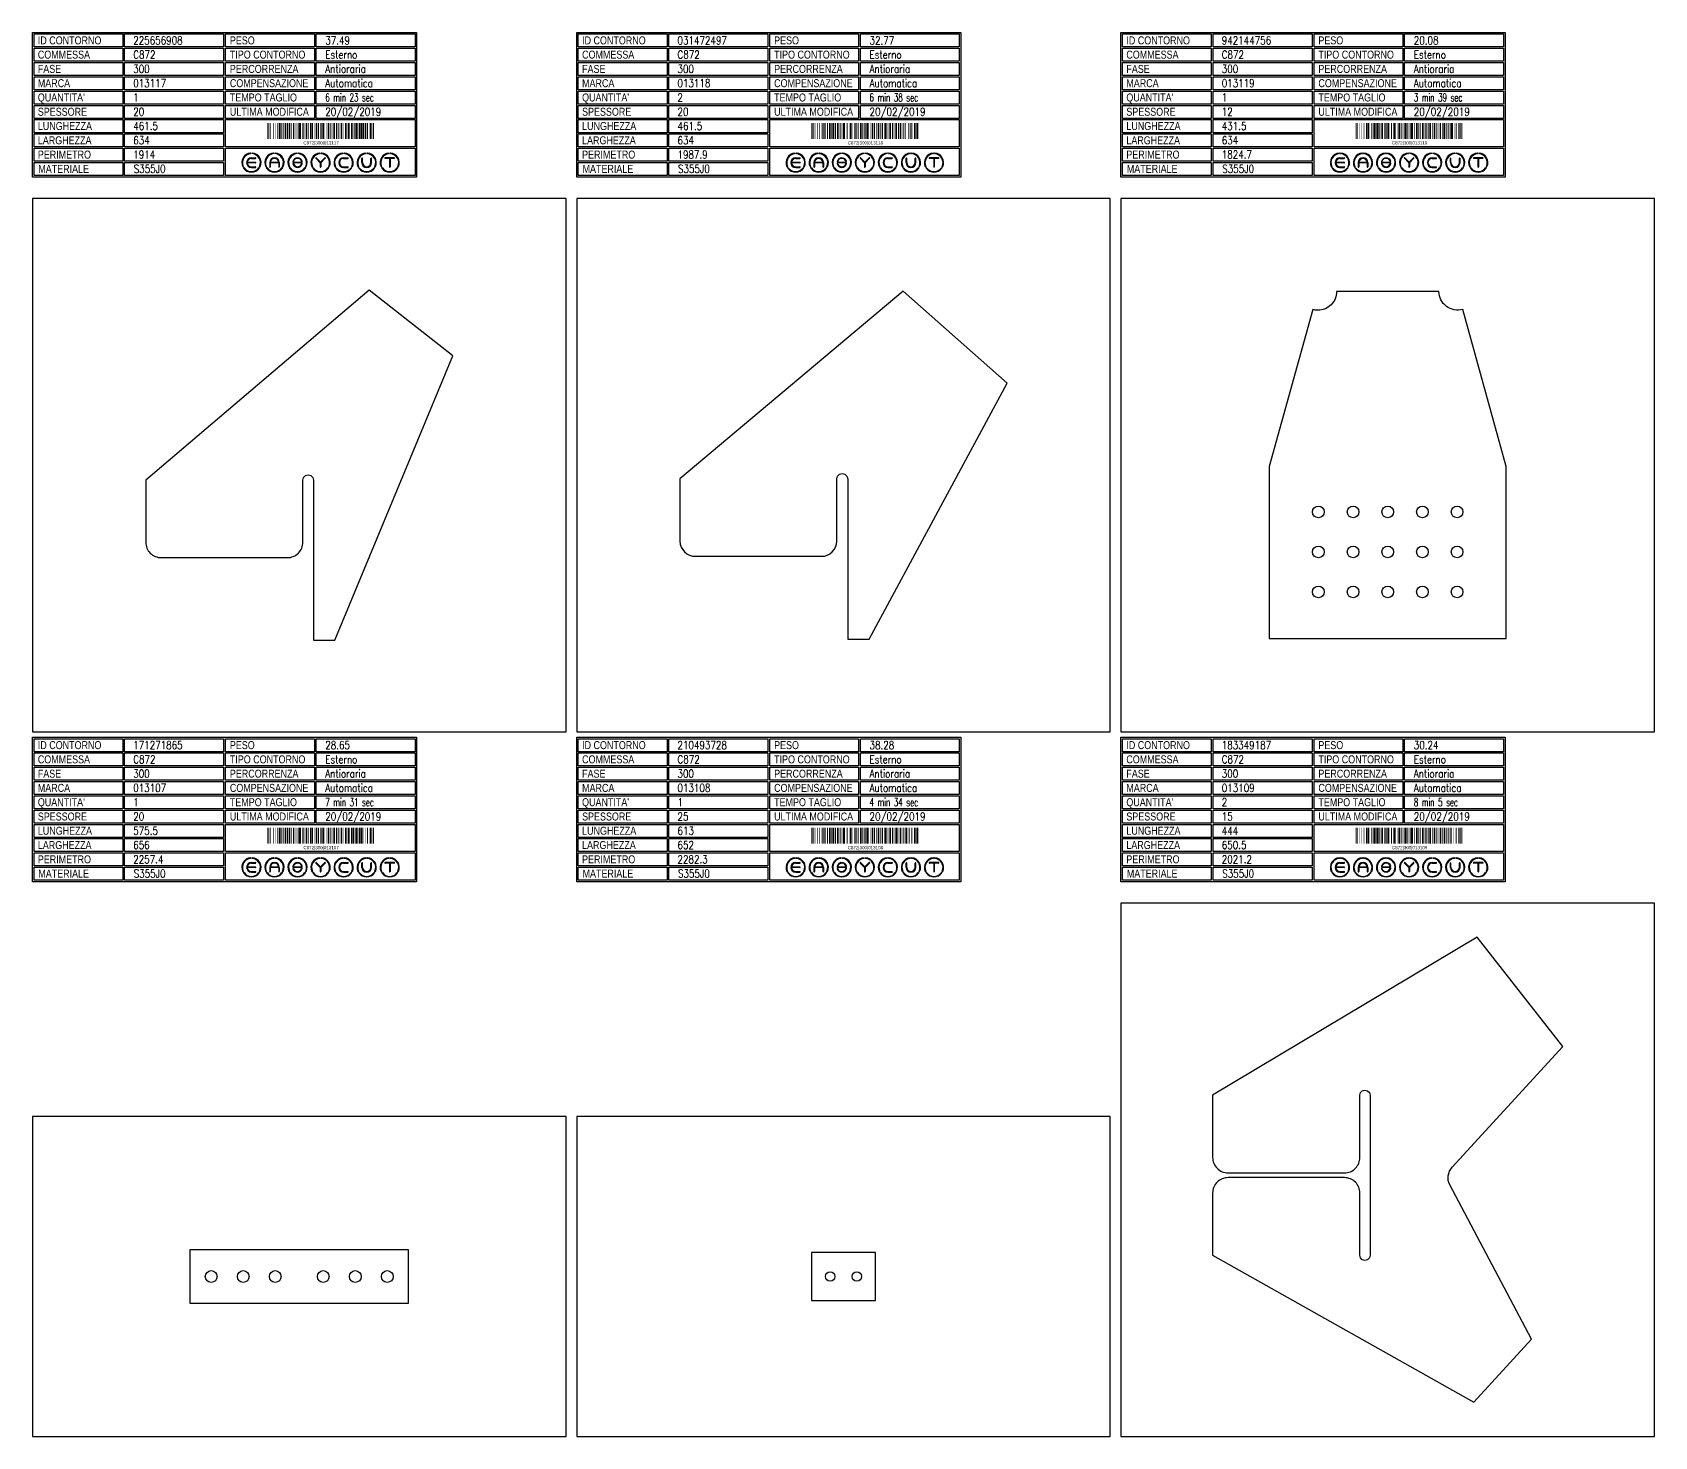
# Model space of a CAD drawing. Header units: millimetres. Extents: x 10000 to 55964, y 10000 to 31380.
# Drawn here: x 10000 to 13040, y 15365 to 17997 of the extents above; entities that cross this region are included whole.
import ezdxf
from ezdxf.enums import TextEntityAlignment as Align

# ---------------------------------------------------------------- set-up
doc = ezdxf.new("R2010")
doc.units = ezdxf.units.MM
doc.styles.add('EasyCutStyle', font='romans.shx', dxfattribs={"width": 0.8})
doc.styles.add('EasyCutStyle1', font='arial.ttf', dxfattribs={"width": 0.8})
doc.styles.get("Standard").update_dxf_attribs({"font": 'arial.ttf'})

# ---------------------------------------------------------------- blocks, each defined once
blk = doc.blocks.new('BlockShape01')
at = {"color": 253}
blk.add_lwpolyline([(0, 0), (720, 0), (720, -271), (0, -271)], close=True, dxfattribs=at)
at = {"color": 2}
for points in [[(3, -2.9), (169.3, -2.9), (169.3, -27.3), (3, -27.3)], [(3, -2.9), (169.3, -2.9), (169.3, -27.3), (3, -27.3)], [(3, -29.6), (169.3, -29.6), (169.3, -54), (3, -54)], [(361.9, -2.9), (528.3, -2.9), (528.3, -27.3), (361.9, -27.3)], [(361.9, -29.6), (528.3, -29.6), (528.3, -54), (361.9, -54)], [(3, -56.4), (169.3, -56.4), (169.3, -80.8), (3, -80.8)], [(361.9, -56.4), (528.3, -56.4), (528.3, -80.8), (361.9, -80.8)], [(3, -83.1), (169.3, -83.1), (169.3, -107.6), (3, -107.6)], [(361.9, -83.1), (528.3, -83.1), (528.3, -107.6), (361.9, -107.6)], [(3, -109.9), (169.3, -109.9), (169.3, -134.3), (3, -134.3)], [(361.9, -109.9), (528.3, -109.9), (528.3, -134.3), (361.9, -134.3)], [(3, -136.7), (169.3, -136.7), (169.3, -161.1), (3, -161.1)], [(361.9, -136.7), (528.3, -136.7), (528.3, -161.1), (361.9, -161.1)], [(3, -163.4), (169.3, -163.4), (169.3, -187.9), (3, -187.9)], [(3, -190.2), (169.3, -190.2), (169.3, -214.6), (3, -214.6)], [(3, -217), (169.3, -217), (169.3, -241.4), (3, -241.4)], [(3, -243.7), (169.3, -243.7), (169.3, -268.1), (3, -268.1)]]:
    blk.add_lwpolyline(points, close=True, dxfattribs=at)
at = {"color": 1}
for points in [[(172.7, -2.9), (358.1, -2.9), (358.1, -27.3), (172.7, -27.3)], [(172.7, -29.6), (358.1, -29.6), (358.1, -54), (172.7, -54)], [(531.6, -2.9), (717, -2.9), (717, -27.3), (531.6, -27.3)], [(531.6, -29.6), (717, -29.6), (717, -54), (531.6, -54)], [(172.7, -56.4), (358.1, -56.4), (358.1, -80.8), (172.7, -80.8)], [(531.6, -56.4), (717, -56.4), (717, -80.8), (531.6, -80.8)], [(172.7, -83.1), (358.1, -83.1), (358.1, -107.6), (172.7, -107.6)], [(531.6, -83.1), (717, -83.1), (717, -107.6), (531.6, -107.6)], [(172.7, -109.9), (358.1, -109.9), (358.1, -134.3), (172.7, -134.3)], [(531.6, -109.9), (717, -109.9), (717, -134.3), (531.6, -134.3)], [(172.7, -136.7), (358.1, -136.7), (358.1, -161.1), (172.7, -161.1)], [(531.6, -136.7), (717, -136.7), (717, -161.1), (531.6, -161.1)], [(172.7, -163.4), (358.1, -163.4), (358.1, -187.9), (172.7, -187.9)], [(361.9, -163.4), (717, -163.4), (717, -214.6), (361.9, -214.6)], [(172.7, -190.2), (358.1, -190.2), (358.1, -214.6), (172.7, -214.6)], [(172.7, -217), (358.1, -217), (358.1, -241.4), (172.7, -241.4)], [(361.9, -217), (717, -217), (717, -268.1), (361.9, -268.1)], [(172.7, -243.7), (358.1, -243.7), (358.1, -268.1), (172.7, -268.1)]]:
    blk.add_lwpolyline(points, close=True, dxfattribs=at)
at = {"color": 161, "style": 'EasyCutStyle1', "width": 0.8}
for s, p in [('ID CONTORNO', (10.1, -22.4)), ('PESO', (370, -22.4)), ('COMMESSA', (10.1, -49.1)), ('FASE', (10.1, -75.9)), ('TIPO CONTORNO', (370, -49.1)), ('PERCORRENZA', (370, -75.9)), ('MARCA', (10.1, -102.6)), ('COMPENSAZIONE', (370, -102.6)), ("QUANTITA'", (10.1, -129.4)), ('TEMPO TAGLIO', (370, -129.4)), ('SPESSORE', (10.1, -156.2)), ('ULTIMA MODIFICA', (370, -156.2)), ('LUNGHEZZA', (10.1, -182.9)), ('LARGHEZZA', (10.1, -209.7)), ('PERIMETRO', (10.1, -236.5)), ('MATERIALE', (11, -263.2))]:
    blk.add_text(s, height=15, dxfattribs=at).set_placement(p)
at = {"style": 'EasyCutStyle'}
for tag, p, width in [('IDSHAPE', (188.9, -22.4), 0.8), ('WEIGTHSHAPE', (548.8, -22.4), 0.8), ('ORDERSHAPE', (188.9, -49.1), 0.8), ('TYPESHAPE', (548.8, -49.1), 0.8), ('PHASESHAPE', (188.9, -75.9), 0.8), ('MKSHAPE', (188.9, -102.6), 0.8), ('JOUSHAPE', (548.8, -75.9), 0.8), ('COMPSHAPE', (548.8, -102.6), 0.8), ('QTASHAPE', (188.9, -129.4), 0.8), ('TIMECUTSHAPE', (548.8, -129.4), 0.65), ('TKSHAPE', (188.9, -156.2), 0.8), ('LASTMODIFYSHAPE', (548.8, -156.2), 0.8), ('LENGTHSHAPE', (188.9, -182.9), 0.8), ('HEIGHTSHAPE', (188.9, -209.7), 0.8), ('PERIMETERSHAPE', (188.9, -236.5), 0.8), ('MATSHAPE', (189.8, -263.2), 0.8)]:
    blk.add_attdef(tag, p, '', height=15, dxfattribs=dict(at, width=width))
blk = doc.blocks.new('Logo')
for color, points in [(140, [(-144.9, -7.2, -1), (-145.9, -7.6, -0.520567), (-131.2, 17.9, -1), (-131.1, 16.9, 0.520567)]), (256, [(-121.7, 0.5), (-137.5, 0.5, -0.394366), (-129.6, 7.9), (-121.7, 7.9, 1), (-121.7, 9), (-129.6, 9, 1), (-129.6, -9), (-121.7, -9, 1), (-121.7, -7.9), (-129.6, -7.9, -0.394366), (-137.5, -0.5), (-121.7, -0.5, 1)]), (140, [(-114.3, -7.2, 1), (-113.3, -7.6, 0.520567), (-128, 17.9, 0.916853), (-128.2, 16.9, 0.043377), (-128.1, 16.9, -0.520567)]), (140, [(-101.7, -7.2, -1), (-102.7, -7.6, -0.520567), (-88, 17.9, -1), (-87.9, 16.9, 0.520567)]), (140, [(-71.1, -7.2, 1), (-70.1, -7.6, 0.520567), (-84.8, 17.9, 1), (-84.9, 16.9, -0.520567)]), (140, [(-58.5, -7.2, -1), (-59.5, -7.6, -0.520567), (-44.8, 17.9, -1), (-44.7, 16.9, 0.520567)]), (256, [(-36.6, -0.5, -0.486114), (-35.5, -1.9, -0.776377), (-50.9, -2, 1), (-51.9, -2.3, 0.776377), (-34.5, -2.1, 0.486114), (-36.6, 0.5), (-49.8, 0.5, -0.486114), (-50.9, 1.9, -0.776377), (-35.5, 2, 1), (-34.5, 2.3, 0.776377), (-51.9, 2.1, 0.486114), (-49.8, -0.5)]), (140, [(-27.9, -7.2, 1), (-26.9, -7.6, 0.520567), (-41.6, 17.9, 1), (-41.7, 16.9, -0.520567)]), (140, [(-15.3, -7.2, -1), (-16.3, -7.6, -0.520567), (-1.6, 17.9, -1), (-1.5, 16.9, 0.520567)]), (256, [(0, 0.8), (-8.1, 8.8, 1), (-8.8, 8.1), (-0.5, -0.2), (-0.5, -7.9, 1), (0.5, -7.9), (0.5, -0.2), (8.8, 8.1, 1), (8.1, 8.8)]), (140, [(15.3, -7.2, 1), (16.3, -7.6, 0.520567), (1.6, 17.9, 1), (1.5, 16.9, -0.520567)]), (140, [(27.9, -7.2, -1), (26.9, -7.6, -0.520567), (41.6, 17.9, -1), (41.7, 16.9, 0.520567)]), (256, [(43.2, -9), (51.1, -9, 1), (51.1, -7.9), (43.2, -7.9, -1), (43.2, 7.9), (51.1, 7.9, 1), (51.1, 9), (43.2, 9, 1)]), (140, [(58.5, -7.2, 1), (59.5, -7.6, 0.520567), (44.8, 17.9, 1), (44.7, 16.9, -0.520567)]), (140, [(71.1, -7.2, -1), (70.1, -7.6, -0.520567), (84.8, 17.9, -1), (84.9, 16.9, 0.520567)]), (256, [(78.5, 0), (78.5, 7.9, 1), (77.4, 7.9), (77.4, 0, 1), (95.4, 0), (95.4, 7.9, 1), (94.3, 7.9), (94.3, 0, -1)]), (140, [(101.7, -7.2, 1), (102.7, -7.6, 0.520567), (88, 17.9, 1), (87.9, 16.9, -0.520567)]), (140, [(114.3, -7.2, -1), (113.3, -7.6, -0.520567), (128, 17.9, -1), (128.1, 16.9, 0.520567)]), (256, [(121.1, 9, 1), (121.1, 7.9), (129.1, 7.9), (129.1, -7.9, 1), (130.1, -7.9), (130.1, 7.9), (138.1, 7.9, 1), (138.1, 9)]), (140, [(144.9, -7.2, 1), (145.9, -7.6, 0.520567), (131.2, 17.9, 1), (131.1, 16.9, -0.520567)]), (140, [(-114.9, -10.3, 1), (-115.7, -9.7, -0.520567), (-143.5, -9.7, 1), (-144.3, -10.3, 0.520567)]), (140, [(-71.7, -10.3, 1), (-72.5, -9.7, -0.520567), (-100.3, -9.7, 1), (-101.1, -10.3, 0.520567)]), (140, [(-28.5, -10.3, 1), (-29.3, -9.7, -0.520567), (-57.1, -9.7, 1), (-57.9, -10.3, 0.520567)]), (140, [(14.7, -10.3, 1), (13.9, -9.7, -0.520567), (-13.9, -9.7, 1), (-14.7, -10.3, 0.520567)]), (140, [(57.9, -10.3, 1), (57.1, -9.7, -0.520567), (29.3, -9.7, 1), (28.5, -10.3, 0.520567)]), (140, [(101.1, -10.3, 1), (100.3, -9.7, -0.520567), (72.5, -9.7, 1), (71.7, -10.3, 0.520567)]), (140, [(144.3, -10.3, 1), (143.5, -9.7, -0.520567), (115.7, -9.7, 1), (114.9, -10.3, 0.520567)])]:
    blk.add_hatch(color=color).paths.add_polyline_path(points)
h = blk.add_hatch(color=256)
h.paths.add_polyline_path([(-78.5, -0.5), (-78.5, -7.9, 1), (-77.4, -7.9), (-77.4, 0, 1), (-95.4, 0), (-95.4, -7.9, 1), (-94.3, -7.9), (-94.3, -0.5)])
h.paths.add_polyline_path([(-94.3, 0.5, -0.933992), (-78.5, 0.5)], flags=16)
for p, q in [((-121.7, 0.5), (-137.5, 0.5)), ((-129.6, 9), (-121.7, 9)), ((-129.6, 7.9), (-121.7, 7.9)), ((-95.4, 0), (-95.4, -7.9)), ((-78.5, 0.5), (-94.3, 0.5)), ((-77.4, 0), (-77.4, -7.9)), ((-36.6, 0.5), (-49.8, 0.5)), ((-0.5, -0.2), (-8.8, 8.1)), ((0, 0.8), (-8.1, 8.8)), ((0, 0.8), (8.1, 8.8)), ((0.5, -0.2), (8.8, 8.1)), ((43.2, 9), (51.1, 9)), ((43.2, 7.9), (51.1, 7.9)), ((77.4, 0), (77.4, 7.9)), ((78.5, 0), (78.5, 7.9)), ((94.3, 0), (94.3, 7.9)), ((95.4, 0), (95.4, 7.9)), ((138.1, 9), (121.1, 9)), ((129.1, 7.9), (121.1, 7.9)), ((129.1, 7.9), (129.1, -7.9)), ((130.1, 7.9), (130.1, -7.9)), ((138.1, 7.9), (130.1, 7.9)), ((-121.7, -0.5), (-137.5, -0.5)), ((-129.6, -7.9), (-121.7, -7.9)), ((-129.6, -9), (-121.7, -9)), ((-94.3, -0.5), (-94.3, -7.9)), ((-78.5, -0.5), (-94.3, -0.5)), ((-78.5, -0.5), (-78.5, -7.9)), ((-36.6, -0.5), (-49.8, -0.5)), ((-0.5, -0.2), (-0.5, -7.9)), ((0.5, -0.2), (0.5, -7.9)), ((43.2, -7.9), (51.1, -7.9)), ((43.2, -9), (51.1, -9))]:
    blk.add_line(p, q)
at = {"color": 140}
for centre, radius, start, end in [((-129.6, 0), 18, 95, 205), ((-129.6, 0), 16.9, 95, 205), ((-131.1, 17.4), 0.54, 275, 95), ((-128.1, 17.4), 0.54, 85, 265), ((-129.6, 0), 16.9, 335, 85), ((-129.6, 0), 18, 335, 85), ((-86.4, 0), 18, 95, 205), ((-86.4, 0), 16.9, 95, 205), ((-87.9, 17.4), 0.54, 275, 95), ((-84.9, 17.4), 0.54, 85, 265), ((-86.4, 0), 16.9, 335, 85), ((-86.4, 0), 18, 335, 85), ((-43.2, 0), 18, 95, 205), ((-43.2, 0), 16.9, 95, 205), ((-44.7, 17.4), 0.54, 275, 95), ((-41.7, 17.4), 0.54, 85, 265), ((-43.2, 0), 16.9, 335, 85), ((-43.2, 0), 18, 335, 85), ((0, 0), 18, 95, 205), ((0, 0), 16.9, 95, 205), ((-1.5, 17.4), 0.54, 275, 95), ((1.5, 17.4), 0.54, 85, 265), ((0, 0), 16.9, 335, 85), ((0, 0), 18, 335, 85), ((43.2, 0), 18, 95, 205), ((43.2, 0), 16.9, 95, 205), ((41.7, 17.4), 0.54, 275, 95), ((44.7, 17.4), 0.54, 85, 265), ((43.2, 0), 16.9, 335, 85), ((43.2, 0), 18, 335, 85), ((86.4, 0), 18, 95, 205), ((86.4, 0), 16.9, 95, 205), ((84.9, 17.4), 0.54, 275, 95), ((87.9, 17.4), 0.54, 85, 265), ((86.4, 0), 16.9, 335, 85), ((86.4, 0), 18, 335, 85), ((129.6, 0), 18, 95, 205), ((129.6, 0), 16.9, 95, 205), ((128.1, 17.4), 0.54, 275, 95), ((131.1, 17.4), 0.54, 85, 265), ((129.6, 0), 16.9, 335, 85), ((129.6, 0), 18, 335, 85), ((-145.4, -7.4), 0.54, 205, 25), ((-143.9, -10), 0.54, 35, 215), ((-129.6, 0), 18, 215, 325), ((-129.6, 0), 16.9, 215, 325), ((-115.3, -10), 0.54, 325, 145), ((-113.8, -7.4), 0.54, 155, 335), ((-102.2, -7.4), 0.54, 205, 25), ((-100.7, -10), 0.54, 35, 215), ((-86.4, 0), 18, 215, 325), ((-86.4, 0), 16.9, 215, 325), ((-72.1, -10), 0.54, 325, 145), ((-70.6, -7.4), 0.54, 155, 335), ((-59, -7.4), 0.54, 205, 25), ((-57.5, -10), 0.54, 35, 215), ((-43.2, 0), 18, 215, 325), ((-43.2, 0), 16.9, 215, 325), ((-28.9, -10), 0.54, 325, 145), ((-27.4, -7.4), 0.54, 155, 335), ((-15.8, -7.4), 0.54, 205, 25), ((-14.3, -10), 0.54, 35, 215), ((0, 0), 18, 215, 325), ((0, 0), 16.9, 215, 325), ((14.3, -10), 0.54, 325, 145), ((15.8, -7.4), 0.54, 155, 335), ((27.4, -7.4), 0.54, 205, 25), ((28.9, -10), 0.54, 35, 215), ((43.2, 0), 18, 215, 325), ((43.2, 0), 16.9, 215, 325), ((57.5, -10), 0.54, 325, 145), ((59, -7.4), 0.54, 155, 335), ((70.6, -7.4), 0.54, 205, 25), ((72.1, -10), 0.54, 35, 215), ((86.4, 0), 18, 215, 325), ((86.4, 0), 16.9, 215, 325), ((100.7, -10), 0.54, 325, 145), ((102.2, -7.4), 0.54, 155, 335), ((113.8, -7.4), 0.54, 205, 25), ((115.3, -10), 0.54, 35, 215), ((129.6, 0), 18, 215, 325), ((129.6, 0), 16.9, 215, 325), ((143.9, -10), 0.54, 325, 145), ((145.4, -7.4), 0.54, 155, 335)]:
    blk.add_arc(centre, radius, start, end, dxfattribs=at)
for centre, radius, start, end in [((-129.6, 0), 9, 90, 270), ((-129.6, 0), 7.92, 90, 176.0904), ((-121.7, 8.5), 0.54, 270, 90), ((-121.7, 0), 0.54, 270, 90), ((-86.4, 0), 9, 0, 180), ((-86.4, 0), 7.92, 3.9096, 176.0904), ((-49.8, 1.6), 2.16, 166.2998, 270), ((-43.2, 0), 9, 15, 166.2998), ((-43.2, 0), 7.92, 15, 166.2998), ((-49.8, 1.6), 1.08, 166.2998, 270), ((-36.6, -1.6), 2.16, 346.2998, 90), ((-35, 2.2), 0.54, 195, 15), ((-8.5, 8.5), 0.54, 45, 225), ((8.5, 8.5), 0.54, 315, 135), ((43.2, 0), 9, 90, 270), ((43.2, 0), 7.92, 90, 270), ((51.1, 8.5), 0.54, 270, 90), ((77.9, 7.9), 0.54, 0, 180), ((86.4, 0), 9, 180, 0), ((86.4, 0), 7.92, 180, 0), ((94.9, 7.9), 0.54, 0, 180), ((121.1, 8.5), 0.54, 90, 270), ((138.1, 8.5), 0.54, 270, 90), ((-129.6, 0), 7.92, 183.9096, 270), ((-121.7, -8.5), 0.54, 270, 90), ((-94.9, -7.9), 0.54, 180, 0), ((-77.9, -7.9), 0.54, 180, 0), ((-51.4, -2.2), 0.54, 15, 195), ((-43.2, 0), 9, 195, 346.2998), ((-43.2, 0), 7.92, 195, 346.2998), ((-36.6, -1.6), 1.08, 346.2998, 90), ((0, -7.9), 0.54, 180, 0), ((51.1, -8.5), 0.54, 270, 90), ((129.6, -7.9), 0.54, 180, 0)]:
    blk.add_arc(centre, radius, start, end)
blk = doc.blocks.new('171271865_128', base_point=(327.75, -392))
at = {"linetype": 'Continuous'}
for points, const_width in [([(328.75, -392), (328.75, -362)], 2), ([(331.25, -392), (331.25, -362)], 1), ([(334.25, -392), (334.25, -362)], 1), ([(339.25, -392), (339.25, -362)], 1), ([(343.25, -392), (343.25, -362)], 1), ([(347.75, -392), (347.75, -362)], 2), ([(351.25, -392), (351.25, -362)], 3), ([(354.25, -392), (354.25, -362)], 1), ([(357.75, -392), (357.75, -362)], 2), ([(362.25, -392), (362.25, -362)], 3), ([(365.75, -392), (365.75, -362)], 2), ([(369.25, -392), (369.25, -362)], 3), ([(372.75, -392), (372.75, -362)], 2), ([(377.25, -392), (377.25, -362)], 3), ([(381.25, -392), (381.25, -362)], 1), ([(383.25, -392), (383.25, -362)], 1), ([(385.25, -392), (385.25, -362)], 1), ([(388.75, -392), (388.75, -362)], 4), ([(394.75, -392), (394.75, -362)], 2), ([(398.25, -392), (398.25, -362)], 1), ([(401.25, -392), (401.25, -362)], 3), ([(405.25, -392), (405.25, -362)], 1), ([(409.25, -392), (409.25, -362)], 3), ([(412.75, -392), (412.75, -362)], 2), ([(416.25, -392), (416.25, -362)], 1), ([(420.25, -392), (420.25, -362)], 3), ([(423.75, -392), (423.75, -362)], 2), ([(427.25, -392), (427.25, -362)], 1), ([(429.25, -392), (429.25, -362)], 1), ([(432.75, -392), (432.75, -362)], 4), ([(438.25, -392), (438.25, -362)], 1), ([(442.25, -392), (442.25, -362)], 3), ([(445.75, -392), (445.75, -362)], 2), ([(449.25, -392), (449.25, -362)], 1), ([(453.25, -392), (453.25, -362)], 3), ([(457.75, -392), (457.75, -362)], 2), ([(460.75, -392), (460.75, -362)], 2), ([(464.25, -392), (464.25, -362)], 1), ([(467.25, -392), (467.25, -362)], 3), ([(471.25, -392), (471.25, -362)], 1), ([(475.25, -392), (475.25, -362)], 3), ([(479.75, -392), (479.75, -362)], 2), ([(482.25, -392), (482.25, -362)], 1), ([(486.25, -392), (486.25, -362)], 3), ([(489.75, -392), (489.75, -362)], 2), ([(494.25, -392), (494.25, -362)], 3), ([(497.75, -392), (497.75, -362)], 2), ([(501.25, -392), (501.25, -362)], 3), ([(504.75, -392), (504.75, -362)], 2), ([(507.25, -392), (507.25, -362)], 1), ([(511.25, -392), (511.25, -362)], 1), ([(515.75, -392), (515.75, -362)], 2), ([(521.25, -392), (521.25, -362)], 3), ([(524.25, -392), (524.25, -362)], 1), ([(526.75, -392), (526.75, -362)], 2)]:
    blk.add_lwpolyline(points, dxfattribs=dict(at, const_width=const_width))
blk.add_text('C872|300|013107', height=6).set_placement((428.75, -402.5), align=Align.CENTER)
blk = doc.blocks.new('210493728_128', base_point=(346.5, -394))
at = {"linetype": 'Continuous'}
for points, const_width in [([(347.5, -394), (347.5, -364)], 2), ([(350, -394), (350, -364)], 1), ([(353, -394), (353, -364)], 1), ([(358, -394), (358, -364)], 1), ([(362, -394), (362, -364)], 1), ([(366.5, -394), (366.5, -364)], 2), ([(370, -394), (370, -364)], 3), ([(373, -394), (373, -364)], 1), ([(376.5, -394), (376.5, -364)], 2), ([(381, -394), (381, -364)], 3), ([(384.5, -394), (384.5, -364)], 2), ([(388, -394), (388, -364)], 3), ([(391.5, -394), (391.5, -364)], 2), ([(396, -394), (396, -364)], 3), ([(400, -394), (400, -364)], 1), ([(402, -394), (402, -364)], 1), ([(404, -394), (404, -364)], 1), ([(407.5, -394), (407.5, -364)], 4), ([(413.5, -394), (413.5, -364)], 2), ([(417, -394), (417, -364)], 1), ([(420, -394), (420, -364)], 3), ([(424, -394), (424, -364)], 1), ([(428, -394), (428, -364)], 3), ([(431.5, -394), (431.5, -364)], 2), ([(435, -394), (435, -364)], 1), ([(439, -394), (439, -364)], 3), ([(442.5, -394), (442.5, -364)], 2), ([(446, -394), (446, -364)], 1), ([(448, -394), (448, -364)], 1), ([(451.5, -394), (451.5, -364)], 4), ([(457, -394), (457, -364)], 1), ([(461, -394), (461, -364)], 3), ([(464.5, -394), (464.5, -364)], 2), ([(468, -394), (468, -364)], 1), ([(472, -394), (472, -364)], 3), ([(476.5, -394), (476.5, -364)], 2), ([(479.5, -394), (479.5, -364)], 2), ([(483, -394), (483, -364)], 1), ([(486, -394), (486, -364)], 3), ([(490, -394), (490, -364)], 1), ([(494, -394), (494, -364)], 3), ([(498.5, -394), (498.5, -364)], 2), ([(501, -394), (501, -364)], 1), ([(505, -394), (505, -364)], 3), ([(508.5, -394), (508.5, -364)], 2), ([(513, -394), (513, -364)], 3), ([(516, -394), (516, -364)], 1), ([(519.5, -394), (519.5, -364)], 2), ([(524, -394), (524, -364)], 3), ([(527, -394), (527, -364)], 1), ([(529.5, -394), (529.5, -364)], 2), ([(534.5, -394), (534.5, -364)], 2), ([(540, -394), (540, -364)], 3), ([(543, -394), (543, -364)], 1), ([(545.5, -394), (545.5, -364)], 2)]:
    blk.add_lwpolyline(points, dxfattribs=dict(at, const_width=const_width))
blk.add_text('C872|300|013108', height=6).set_placement((447.5, -404.5), align=Align.CENTER)
blk = doc.blocks.new('183349187_128', base_point=(262, -394.75))
at = {"linetype": 'Continuous'}
for points, const_width in [([(263, -394.75), (263, -364.75)], 2), ([(265.5, -394.75), (265.5, -364.75)], 1), ([(268.5, -394.75), (268.5, -364.75)], 1), ([(273.5, -394.75), (273.5, -364.75)], 1), ([(277.5, -394.75), (277.5, -364.75)], 1), ([(282, -394.75), (282, -364.75)], 2), ([(285.5, -394.75), (285.5, -364.75)], 3), ([(288.5, -394.75), (288.5, -364.75)], 1), ([(292, -394.75), (292, -364.75)], 2), ([(296.5, -394.75), (296.5, -364.75)], 3), ([(300, -394.75), (300, -364.75)], 2), ([(303.5, -394.75), (303.5, -364.75)], 3), ([(307, -394.75), (307, -364.75)], 2), ([(311.5, -394.75), (311.5, -364.75)], 3), ([(315.5, -394.75), (315.5, -364.75)], 1), ([(317.5, -394.75), (317.5, -364.75)], 1), ([(319.5, -394.75), (319.5, -364.75)], 1), ([(323, -394.75), (323, -364.75)], 4), ([(329, -394.75), (329, -364.75)], 2), ([(332.5, -394.75), (332.5, -364.75)], 1), ([(335.5, -394.75), (335.5, -364.75)], 3), ([(339.5, -394.75), (339.5, -364.75)], 1), ([(343.5, -394.75), (343.5, -364.75)], 3), ([(347, -394.75), (347, -364.75)], 2), ([(350.5, -394.75), (350.5, -364.75)], 1), ([(354.5, -394.75), (354.5, -364.75)], 3), ([(358, -394.75), (358, -364.75)], 2), ([(361.5, -394.75), (361.5, -364.75)], 1), ([(363.5, -394.75), (363.5, -364.75)], 1), ([(367, -394.75), (367, -364.75)], 4), ([(372.5, -394.75), (372.5, -364.75)], 1), ([(376.5, -394.75), (376.5, -364.75)], 3), ([(380, -394.75), (380, -364.75)], 2), ([(383.5, -394.75), (383.5, -364.75)], 1), ([(387.5, -394.75), (387.5, -364.75)], 3), ([(392, -394.75), (392, -364.75)], 2), ([(395, -394.75), (395, -364.75)], 2), ([(398.5, -394.75), (398.5, -364.75)], 1), ([(401.5, -394.75), (401.5, -364.75)], 3), ([(405.5, -394.75), (405.5, -364.75)], 1), ([(409.5, -394.75), (409.5, -364.75)], 3), ([(414, -394.75), (414, -364.75)], 2), ([(416.5, -394.75), (416.5, -364.75)], 1), ([(420.5, -394.75), (420.5, -364.75)], 3), ([(424, -394.75), (424, -364.75)], 2), ([(428.5, -394.75), (428.5, -364.75)], 3), ([(432.5, -394.75), (432.5, -364.75)], 1), ([(435, -394.75), (435, -364.75)], 2), ([(438.5, -394.75), (438.5, -364.75)], 1), ([(441, -394.75), (441, -364.75)], 2), ([(444.5, -394.75), (444.5, -364.75)], 1), ([(450, -394.75), (450, -364.75)], 2), ([(455.5, -394.75), (455.5, -364.75)], 3), ([(458.5, -394.75), (458.5, -364.75)], 1), ([(461, -394.75), (461, -364.75)], 2)]:
    blk.add_lwpolyline(points, dxfattribs=dict(at, const_width=const_width))
blk.add_text('C872|300|013109', height=6).set_placement((363, -405.25), align=Align.CENTER)
blk = doc.blocks.new('225656908_128', base_point=(270.75, -403))
at = {"linetype": 'Continuous'}
for points, const_width in [([(271.75, -403), (271.75, -373)], 2), ([(274.25, -403), (274.25, -373)], 1), ([(277.25, -403), (277.25, -373)], 1), ([(282.25, -403), (282.25, -373)], 1), ([(286.25, -403), (286.25, -373)], 1), ([(290.75, -403), (290.75, -373)], 2), ([(294.25, -403), (294.25, -373)], 3), ([(297.25, -403), (297.25, -373)], 1), ([(300.75, -403), (300.75, -373)], 2), ([(305.25, -403), (305.25, -373)], 3), ([(308.75, -403), (308.75, -373)], 2), ([(312.25, -403), (312.25, -373)], 3), ([(315.75, -403), (315.75, -373)], 2), ([(320.25, -403), (320.25, -373)], 3), ([(324.25, -403), (324.25, -373)], 1), ([(326.25, -403), (326.25, -373)], 1), ([(328.25, -403), (328.25, -373)], 1), ([(331.75, -403), (331.75, -373)], 4), ([(337.75, -403), (337.75, -373)], 2), ([(341.25, -403), (341.25, -373)], 1), ([(344.25, -403), (344.25, -373)], 3), ([(348.25, -403), (348.25, -373)], 1), ([(352.25, -403), (352.25, -373)], 3), ([(355.75, -403), (355.75, -373)], 2), ([(359.25, -403), (359.25, -373)], 1), ([(363.25, -403), (363.25, -373)], 3), ([(366.75, -403), (366.75, -373)], 2), ([(370.25, -403), (370.25, -373)], 1), ([(372.25, -403), (372.25, -373)], 1), ([(375.75, -403), (375.75, -373)], 4), ([(381.25, -403), (381.25, -373)], 1), ([(385.25, -403), (385.25, -373)], 3), ([(388.75, -403), (388.75, -373)], 2), ([(392.25, -403), (392.25, -373)], 1), ([(396.25, -403), (396.25, -373)], 3), ([(400.75, -403), (400.75, -373)], 2), ([(403.75, -403), (403.75, -373)], 2), ([(407.25, -403), (407.25, -373)], 1), ([(410.25, -403), (410.25, -373)], 3), ([(414.25, -403), (414.25, -373)], 1), ([(418.25, -403), (418.25, -373)], 3), ([(422.75, -403), (422.75, -373)], 2), ([(425.25, -403), (425.25, -373)], 1), ([(429.25, -403), (429.25, -373)], 3), ([(433.75, -403), (433.75, -373)], 2), ([(437.25, -403), (437.25, -373)], 3), ([(440.75, -403), (440.75, -373)], 2), ([(444.25, -403), (444.25, -373)], 3), ([(447.75, -403), (447.75, -373)], 2), ([(451.25, -403), (451.25, -373)], 3), ([(455.25, -403), (455.25, -373)], 3), ([(458.75, -403), (458.75, -373)], 2), ([(464.25, -403), (464.25, -373)], 3), ([(467.25, -403), (467.25, -373)], 1), ([(469.75, -403), (469.75, -373)], 2)]:
    blk.add_lwpolyline(points, dxfattribs=dict(at, const_width=const_width))
blk.add_text('C872|300|013117', height=6).set_placement((371.75, -413.5), align=Align.CENTER)
blk = doc.blocks.new('031472497_128', base_point=(270.75, -403))
at = {"linetype": 'Continuous'}
for points, const_width in [([(271.75, -403), (271.75, -373)], 2), ([(274.25, -403), (274.25, -373)], 1), ([(277.25, -403), (277.25, -373)], 1), ([(282.25, -403), (282.25, -373)], 1), ([(286.25, -403), (286.25, -373)], 1), ([(290.75, -403), (290.75, -373)], 2), ([(294.25, -403), (294.25, -373)], 3), ([(297.25, -403), (297.25, -373)], 1), ([(300.75, -403), (300.75, -373)], 2), ([(305.25, -403), (305.25, -373)], 3), ([(308.75, -403), (308.75, -373)], 2), ([(312.25, -403), (312.25, -373)], 3), ([(315.75, -403), (315.75, -373)], 2), ([(320.25, -403), (320.25, -373)], 3), ([(324.25, -403), (324.25, -373)], 1), ([(326.25, -403), (326.25, -373)], 1), ([(328.25, -403), (328.25, -373)], 1), ([(331.75, -403), (331.75, -373)], 4), ([(337.75, -403), (337.75, -373)], 2), ([(341.25, -403), (341.25, -373)], 1), ([(344.25, -403), (344.25, -373)], 3), ([(348.25, -403), (348.25, -373)], 1), ([(352.25, -403), (352.25, -373)], 3), ([(355.75, -403), (355.75, -373)], 2), ([(359.25, -403), (359.25, -373)], 1), ([(363.25, -403), (363.25, -373)], 3), ([(366.75, -403), (366.75, -373)], 2), ([(370.25, -403), (370.25, -373)], 1), ([(372.25, -403), (372.25, -373)], 1), ([(375.75, -403), (375.75, -373)], 4), ([(381.25, -403), (381.25, -373)], 1), ([(385.25, -403), (385.25, -373)], 3), ([(388.75, -403), (388.75, -373)], 2), ([(392.25, -403), (392.25, -373)], 1), ([(396.25, -403), (396.25, -373)], 3), ([(400.75, -403), (400.75, -373)], 2), ([(403.75, -403), (403.75, -373)], 2), ([(407.25, -403), (407.25, -373)], 1), ([(410.25, -403), (410.25, -373)], 3), ([(414.25, -403), (414.25, -373)], 1), ([(418.25, -403), (418.25, -373)], 3), ([(422.75, -403), (422.75, -373)], 2), ([(425.25, -403), (425.25, -373)], 1), ([(429.25, -403), (429.25, -373)], 3), ([(433.75, -403), (433.75, -373)], 2), ([(437.25, -403), (437.25, -373)], 3), ([(440.25, -403), (440.25, -373)], 1), ([(443.75, -403), (443.75, -373)], 2), ([(447.25, -403), (447.25, -373)], 1), ([(452.25, -403), (452.25, -373)], 1), ([(455.75, -403), (455.75, -373)], 2), ([(458.75, -403), (458.75, -373)], 2), ([(464.25, -403), (464.25, -373)], 3), ([(467.25, -403), (467.25, -373)], 1), ([(469.75, -403), (469.75, -373)], 2)]:
    blk.add_lwpolyline(points, dxfattribs=dict(at, const_width=const_width))
blk.add_text('C872|300|013118', height=6).set_placement((371.75, -413.5), align=Align.CENTER)
blk = doc.blocks.new('942144756_128', base_point=(255.75, -403))
at = {"linetype": 'Continuous'}
for points, const_width in [([(256.75, -403), (256.75, -373)], 2), ([(259.25, -403), (259.25, -373)], 1), ([(262.25, -403), (262.25, -373)], 1), ([(267.25, -403), (267.25, -373)], 1), ([(271.25, -403), (271.25, -373)], 1), ([(275.75, -403), (275.75, -373)], 2), ([(279.25, -403), (279.25, -373)], 3), ([(282.25, -403), (282.25, -373)], 1), ([(285.75, -403), (285.75, -373)], 2), ([(290.25, -403), (290.25, -373)], 3), ([(293.75, -403), (293.75, -373)], 2), ([(297.25, -403), (297.25, -373)], 3), ([(300.75, -403), (300.75, -373)], 2), ([(305.25, -403), (305.25, -373)], 3), ([(309.25, -403), (309.25, -373)], 1), ([(311.25, -403), (311.25, -373)], 1), ([(313.25, -403), (313.25, -373)], 1), ([(316.75, -403), (316.75, -373)], 4), ([(322.75, -403), (322.75, -373)], 2), ([(326.25, -403), (326.25, -373)], 1), ([(329.25, -403), (329.25, -373)], 3), ([(333.25, -403), (333.25, -373)], 1), ([(337.25, -403), (337.25, -373)], 3), ([(340.75, -403), (340.75, -373)], 2), ([(344.25, -403), (344.25, -373)], 1), ([(348.25, -403), (348.25, -373)], 3), ([(351.75, -403), (351.75, -373)], 2), ([(355.25, -403), (355.25, -373)], 1), ([(357.25, -403), (357.25, -373)], 1), ([(360.75, -403), (360.75, -373)], 4), ([(366.25, -403), (366.25, -373)], 1), ([(370.25, -403), (370.25, -373)], 3), ([(373.75, -403), (373.75, -373)], 2), ([(377.25, -403), (377.25, -373)], 1), ([(381.25, -403), (381.25, -373)], 3), ([(385.75, -403), (385.75, -373)], 2), ([(388.75, -403), (388.75, -373)], 2), ([(392.25, -403), (392.25, -373)], 1), ([(395.25, -403), (395.25, -373)], 3), ([(399.25, -403), (399.25, -373)], 1), ([(403.25, -403), (403.25, -373)], 3), ([(407.75, -403), (407.75, -373)], 2), ([(410.25, -403), (410.25, -373)], 1), ([(414.25, -403), (414.25, -373)], 3), ([(418.75, -403), (418.75, -373)], 2), ([(422.25, -403), (422.25, -373)], 3), ([(426.25, -403), (426.25, -373)], 1), ([(428.75, -403), (428.75, -373)], 2), ([(432.25, -403), (432.25, -373)], 1), ([(435.75, -403), (435.75, -373)], 4), ([(440.25, -403), (440.25, -373)], 1), ([(443.75, -403), (443.75, -373)], 2), ([(449.25, -403), (449.25, -373)], 3), ([(452.25, -403), (452.25, -373)], 1), ([(454.75, -403), (454.75, -373)], 2)]:
    blk.add_lwpolyline(points, dxfattribs=dict(at, const_width=const_width))
blk.add_text('C872|300|013119', height=6).set_placement((356.75, -413.5), align=Align.CENTER)

msp = doc.modelspace()

# ---------------------------------------------------------------- linework, layer by layer
for p, q in [((11000, 17686), (10000, 17686)), ((10000, 17686), (10000, 16686)), ((11000, 16686), (11000, 17686)), ((12020, 17686), (11020, 17686)), ((11020, 17686), (11020, 16686)), ((12020, 16686), (12020, 17686)), ((13040, 17686), (12040, 17686)), ((12040, 17686), (12040, 16686)), ((13040, 16686), (13040, 17686)), ((10000, 16686), (11000, 16686)), ((11020, 16686), (12020, 16686)), ((12040, 16686), (13040, 16686)), ((13040, 16365), (12040, 16365)), ((12040, 16365), (12040, 15365)), ((13040, 15365), (13040, 16365)), ((11000, 15965), (10000, 15965)), ((10000, 15965), (10000, 15365)), ((11000, 15365), (11000, 15965)), ((12020, 15965), (11020, 15965)), ((11020, 15965), (11020, 15365)), ((12020, 15365), (12020, 15965)), ((10000, 15365), (11000, 15365)), ((11020, 15365), (12020, 15365)), ((12040, 15365), (13040, 15365))]:
    msp.add_line(p, q)
at = {"color": 2}
for points in [[(10526.8, 16858), (10566.8, 16858), (10787.8, 17390.5), (10630.8, 17514), (10212.3, 17158), (10212.3, 17041.5, 0.414214), (10241.3, 17012.5), (10477.8, 17012.5, 0.414214), (10506.8, 17041.5), (10506.8, 17158), (10507.8, 17163), (10511.8, 17166.5), (10516.8, 17168), (10521.8, 17166.5), (10525.3, 17163), (10526.8, 17158)], [(11528, 16860), (11568, 16860), (11826.5, 17339.5), (11632, 17512), (11213.5, 17160), (11213.5, 17043.5, 0.409216), (11242.5, 17015), (11478.5, 17015, 0.409216), (11507.5, 17043.5), (11507.5, 17160), (11509, 17165), (11512.5, 17169), (11517.5, 17170), (11522.5, 17169), (11526.5, 17165), (11528, 17160)], [(12318, 16860.8), (12762, 16860.8), (12762, 17183.3), (12680.5, 17477.8, -0.495566), (12636, 17511.3), (12444, 17511.3, -0.414214), (12409, 17476.3, -0.072147), (12399.5, 17477.8), (12318, 17183.3)], [(12701.3, 15429.3), (12809.3, 15547.8), (12656.3, 15836.8, -0.315738), (12660.8, 15869.8), (12868.3, 16096.3), (12707.8, 16300.8), (12211.8, 16004.8), (12211.8, 15888.3, 0.414214), (12240.8, 15859.3), (12458.8, 15859.3, 0.414214), (12487.8, 15888.3), (12487.8, 16004.8), (12488.8, 16009.8), (12492.3, 16013.3), (12497.3, 16014.3), (12502.3, 16013.3), (12505.8, 16009.8), (12506.8, 16004.8), (12506.8, 15704.8), (12505.8, 15699.8), (12502.3, 15696.3), (12497.3, 15695.3), (12492.3, 15696.3), (12488.8, 15699.8), (12487.8, 15704.8), (12487.8, 15821.3, 0.414214), (12458.8, 15850.3), (12240.8, 15850.3, 0.414214), (12211.8, 15821.3), (12211.8, 15704.8)]]:
    msp.add_lwpolyline(points, format="xyb", close=True, dxfattribs=at)
for points in [[(10295, 15615), (10705, 15615), (10705, 15715), (10295, 15715)], [(11460, 15620), (11580, 15620), (11580, 15710), (11460, 15710)]]:
    msp.add_lwpolyline(points, close=True, dxfattribs=at)
at = {"color": 4}
for centre, radius in [((12410, 17098.3), 11), ((12475, 17098.3), 11), ((12540, 17098.3), 11), ((12605, 17098.3), 11), ((12670, 17098.3), 11), ((12410, 17023.3), 11), ((12475, 17023.3), 11), ((12540, 17023.3), 11), ((12605, 17023.3), 11), ((12670, 17023.3), 11), ((12410, 16948.3), 11), ((12475, 16948.3), 11), ((12540, 16948.3), 11), ((12605, 16948.3), 11), ((12670, 16948.3), 11), ((10335, 15665), 11), ((10395, 15665), 11), ((10455, 15665), 11), ((10545, 15665), 11), ((10605, 15665), 11), ((10665, 15665), 11), ((11495, 15665), 9), ((11545, 15665), 9)]:
    msp.add_circle(centre, radius, dxfattribs=at)

# ---------------------------------------------------------------- block references
for p, values in [((10000, 17997), {'IDSHAPE': '225656908', 'ORDERSHAPE': 'C872', 'PHASESHAPE': '300', 'MKSHAPE': '013117', 'TKSHAPE': '20', 'LENGTHSHAPE': '461.5', 'HEIGHTSHAPE': '634', 'MATSHAPE': 'S355J0', 'LASTMODIFYSHAPE': '20/02/2019', 'PERIMETERSHAPE': '1914', 'WEIGTHSHAPE': '37.49', 'TYPESHAPE': 'Esterno', 'JOUSHAPE': 'Antioraria', 'COMPSHAPE': 'Automatica', 'TIMECUTSHAPE': '6 min 23 sec', 'QTASHAPE': '1'}), ((11020, 17997), {'IDSHAPE': '031472497', 'ORDERSHAPE': 'C872', 'PHASESHAPE': '300', 'MKSHAPE': '013118', 'TKSHAPE': '20', 'LENGTHSHAPE': '461.5', 'HEIGHTSHAPE': '634', 'MATSHAPE': 'S355J0', 'LASTMODIFYSHAPE': '20/02/2019', 'PERIMETERSHAPE': '1987.9', 'WEIGTHSHAPE': '32.77', 'TYPESHAPE': 'Esterno', 'JOUSHAPE': 'Antioraria', 'COMPSHAPE': 'Automatica', 'TIMECUTSHAPE': '6 min 38 sec', 'QTASHAPE': '2'}), ((12040, 17997), {'IDSHAPE': '942144756', 'ORDERSHAPE': 'C872', 'PHASESHAPE': '300', 'MKSHAPE': '013119', 'TKSHAPE': '12', 'LENGTHSHAPE': '431.5', 'HEIGHTSHAPE': '634', 'MATSHAPE': 'S355J0', 'LASTMODIFYSHAPE': '20/02/2019', 'PERIMETERSHAPE': '1824.7', 'WEIGTHSHAPE': '20.08', 'TYPESHAPE': 'Esterno', 'JOUSHAPE': 'Antioraria', 'COMPSHAPE': 'Automatica', 'TIMECUTSHAPE': '3 min 39 sec', 'QTASHAPE': '1'}), ((10000, 16676), {'IDSHAPE': '171271865', 'ORDERSHAPE': 'C872', 'PHASESHAPE': '300', 'MKSHAPE': '013107', 'TKSHAPE': '20', 'LENGTHSHAPE': '575.5', 'HEIGHTSHAPE': '656', 'MATSHAPE': 'S355J0', 'LASTMODIFYSHAPE': '20/02/2019', 'PERIMETERSHAPE': '2257.4', 'WEIGTHSHAPE': '28.65', 'TYPESHAPE': 'Esterno', 'JOUSHAPE': 'Antioraria', 'COMPSHAPE': 'Automatica', 'TIMECUTSHAPE': '7 min 31 sec', 'QTASHAPE': '1'}), ((11020, 16676), {'IDSHAPE': '210493728', 'ORDERSHAPE': 'C872', 'PHASESHAPE': '300', 'MKSHAPE': '013108', 'TKSHAPE': '25', 'LENGTHSHAPE': '613', 'HEIGHTSHAPE': '652', 'MATSHAPE': 'S355J0', 'LASTMODIFYSHAPE': '20/02/2019', 'PERIMETERSHAPE': '2282.3', 'WEIGTHSHAPE': '38.28', 'TYPESHAPE': 'Esterno', 'JOUSHAPE': 'Antioraria', 'COMPSHAPE': 'Automatica', 'TIMECUTSHAPE': '4 min 34 sec', 'QTASHAPE': '1'}), ((12040, 16676), {'IDSHAPE': '183349187', 'ORDERSHAPE': 'C872', 'PHASESHAPE': '300', 'MKSHAPE': '013109', 'TKSHAPE': '15', 'LENGTHSHAPE': '444', 'HEIGHTSHAPE': '650.5', 'MATSHAPE': 'S355J0', 'LASTMODIFYSHAPE': '20/02/2019', 'PERIMETERSHAPE': '2021.2', 'WEIGTHSHAPE': '30.24', 'TYPESHAPE': 'Esterno', 'JOUSHAPE': 'Antioraria', 'COMPSHAPE': 'Automatica', 'TIMECUTSHAPE': '8 min 5 sec', 'QTASHAPE': '2'})]:
    msp.add_blockref('BlockShape01', p).add_auto_attribs(values)
for name, p in [('225656908_128', (10440, 17797.5)), ('031472497_128', (11460, 17797.5)), ('942144756_128', (12480, 17797.5)), ('Logo', (10540, 17753)), ('Logo', (11560, 17753)), ('Logo', (12580, 17753)), ('171271865_128', (10440, 16476.5)), ('210493728_128', (11460, 16476.5)), ('183349187_128', (12480, 16476.5)), ('Logo', (10540, 16432)), ('Logo', (11560, 16432)), ('Logo', (12580, 16432))]:
    msp.add_blockref(name, p)

doc.saveas('drawing.dxf')
